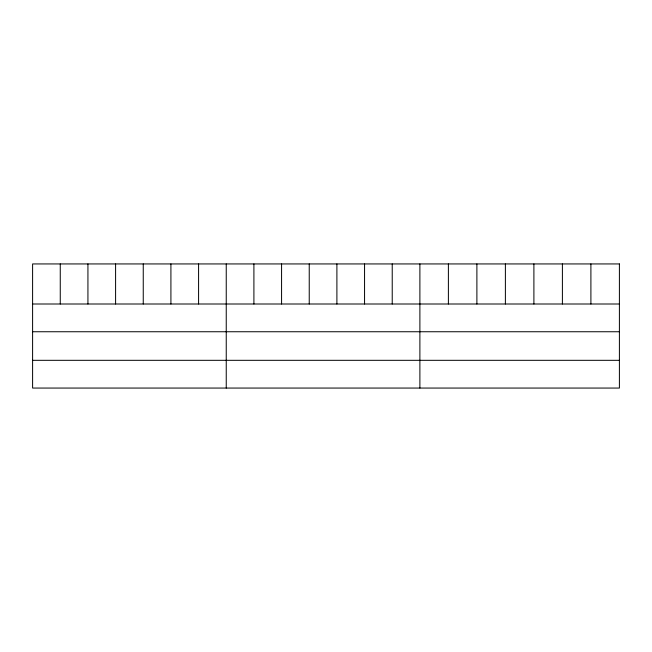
<?xml version="1.0" encoding="UTF-8"?>
<svg xmlns="http://www.w3.org/2000/svg" width="652" height="652" viewBox="0 0 652 652"><rect width="100%" height="100%" fill="white"/><g stroke="black" fill="none" stroke-linecap="round" stroke-linejoin="round"><path stroke-width="0.98" d="M32.6 304.003L619.4 304.003M32.6 331.746L619.4 331.746M32.6 360.32L619.4 360.32M590.899 263.938L590.899 304.003M562.399 263.938L562.399 304.003M533.898 263.938L533.898 304.003M505.39 263.938L505.39 304.003M476.889 263.938L476.889 304.003M448.389 263.938L448.389 304.003M419.888 263.938L419.888 388.062M392.227 263.938L392.227 304.003M364.558 263.938L364.558 304.003M336.897 263.938L336.897 304.003M309.235 263.938L309.235 304.003M281.574 263.938L281.574 304.003M253.905 263.938L253.905 304.003M226.244 263.938L226.244 388.062M198.583 263.938L198.583 304.003M170.914 263.938L170.914 304.003M143.253 263.938L143.253 304.003M115.591 263.938L115.591 304.003M87.93 263.938L87.93 304.003M60.261 263.938L60.261 304.003M619.4 263.938L32.6 263.938L32.6 388.062L619.4 388.062L619.4 263.938"/></g></svg>
